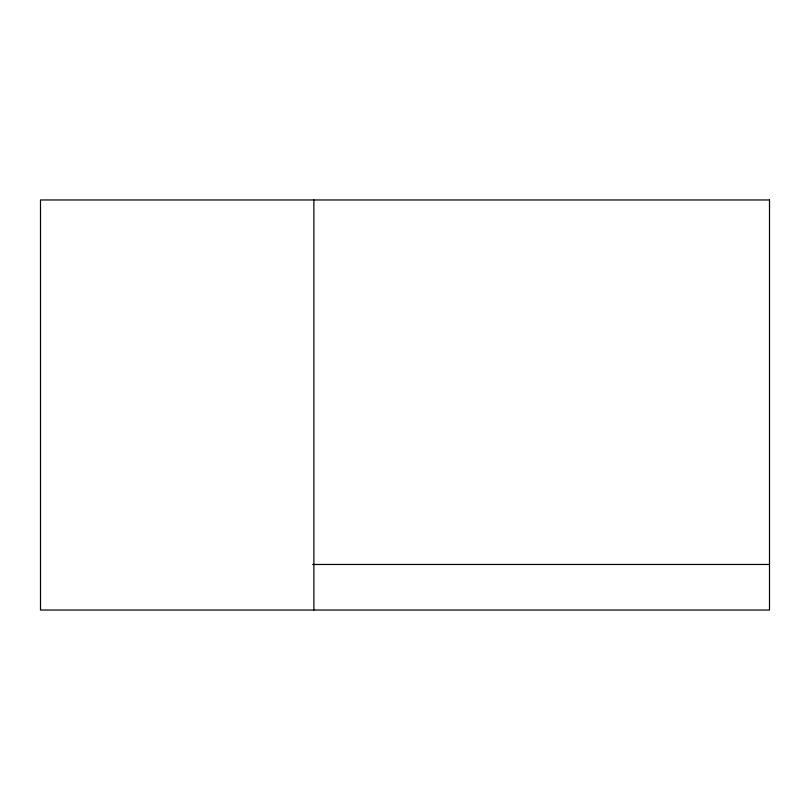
<?xml version="1.0" encoding="UTF-8"?>
<svg xmlns="http://www.w3.org/2000/svg" width="810" height="810" viewBox="0 0 810 810"><rect width="100%" height="100%" fill="white"/><g stroke="black" fill="none" stroke-linecap="round" stroke-linejoin="round"><path stroke-width="1.21" d="M312.609 564.469L769.5 564.469M313.875 199.969L313.875 610.031M769.5 199.969L40.5 199.969L40.5 610.031L769.5 610.031L769.5 199.969"/></g></svg>
